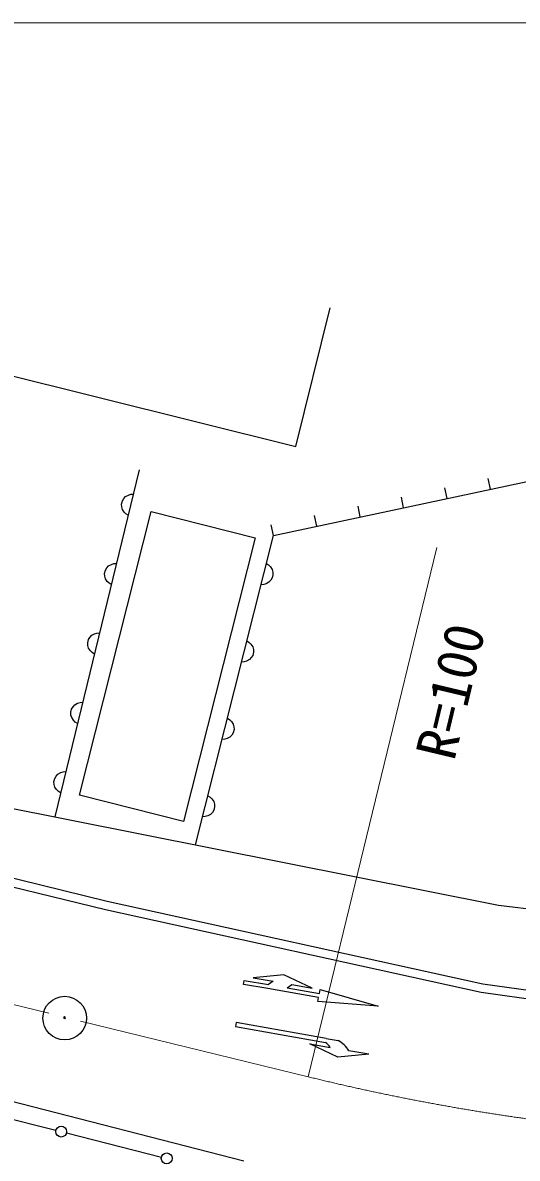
# Model space of a CAD drawing. Units: millimetres, scale not verified. Extents: x 40000 to 680000, y 20000 to 380000.
# Drawn here: x 460334 to 483028, y 280482 to 332543 of the extents above; entities that cross this region are included whole.
import ezdxf
from ezdxf.enums import TextEntityAlignment as Align

# ---------------------------------------------------------------- set-up
doc = ezdxf.new("R2010")
doc.units = ezdxf.units.MM
doc.header["$LTSCALE"] = 1000
doc.linetypes.add('CHAIN', pattern=[18.5, 12, -1.5, 3.5, -1.5])
for name, color, linetype, lineweight in [('M-BGD', 7, 'Continuous', 25), ('M-BMK', 2, 'CHAIN', 13), ('M-BMK-SRVR', 3, 'Continuous', 25), ('M-STR-HTXT', 7, 'Continuous', 13), ('M-STR-STRC', 7, 'Continuous', 25)]:
    doc.layers.add(name, color=color, linetype=linetype, lineweight=lineweight)
doc.styles.add('ＭＳ ゴシック', font='')
doc.styles.get('ＭＳ ゴシック').set_extended_font_data('MS Gothic')

# ---------------------------------------------------------------- blocks, each defined once
blk = doc.blocks.new('BUHIN2')
at = {"layer": 'M-BMK-SRVR'}
for radius in [1, 0.03]:
    blk.add_circle((0, 0), radius, dxfattribs=at)

msp = doc.modelspace()

# ---------------------------------------------------------------- linework, layer by layer
at = {"layer": 'M-BGD'}
for p, q in [((446423, 319692), (472870, 313117)), ((472870, 313117), (474448, 319466)), ((471841, 309038), (491749, 313268)), ((465681, 312039), (461805, 296132)), ((481795, 311153), (481691, 311642)), ((464968, 310728), (465052, 310821)), ((465052, 310821), (465182, 310890)), ((465182, 310890), (465291, 310925)), ((465291, 310925), (465412, 310934)), ((479804, 310730), (479700, 311219)), ((464870, 310472), (464906, 310622)), ((464876, 310349), (464870, 310472)), ((464908, 310228), (464876, 310349)), ((464906, 310622), (464968, 310728)), ((475823, 309884), (475719, 310373)), ((477813, 310307), (477710, 310796)), ((462934, 297129), (466221, 310129)), ((464992, 310110), (464908, 310228)), ((465073, 310029), (464992, 310110)), ((465175, 309962), (465073, 310029)), ((466221, 310129), (471001, 308920)), ((473832, 309461), (473728, 309950)), ((471841, 309038), (471737, 309527)), ((471001, 308920), (467714, 295921)), ((468266, 294847), (471841, 309038)), ((464277, 307640), (464407, 307708)), ((464407, 307708), (464516, 307743)), ((464516, 307743), (464637, 307753)), ((471516, 307749), (471618, 307682)), ((471618, 307682), (471698, 307600)), ((464094, 307290), (464131, 307441)), ((464100, 307168), (464094, 307290)), ((464133, 307047), (464100, 307168)), ((464131, 307441), (464193, 307547)), ((464193, 307547), (464277, 307640)), ((471698, 307600), (471781, 307481)), ((471818, 307237), (471780, 307087)), ((471781, 307481), (471813, 307360)), ((471813, 307360), (471818, 307237)), ((464217, 306929), (464133, 307047)), ((464298, 306847), (464217, 306929)), ((464400, 306781), (464298, 306847)), ((471393, 306788), (471272, 306779)), ((471502, 306822), (471393, 306788)), ((471632, 306890), (471502, 306822)), ((471718, 306982), (471632, 306890)), ((471780, 307087), (471718, 306982)), ((463632, 304527), (463741, 304562)), ((463741, 304562), (463861, 304571)), ((463319, 304109), (463356, 304260)), ((463325, 303987), (463319, 304109)), ((463356, 304260), (463417, 304365)), ((463417, 304365), (463502, 304458)), ((463502, 304458), (463632, 304527)), ((470623, 304201), (470724, 304134)), ((470724, 304134), (470804, 304052)), ((470804, 304052), (470888, 303933)), ((463357, 303865), (463325, 303987)), ((463442, 303747), (463357, 303865)), ((463522, 303666), (463442, 303747)), ((463625, 303600), (463522, 303666)), ((470886, 303539), (470824, 303434)), ((470924, 303690), (470886, 303539)), ((470888, 303933), (470919, 303812)), ((470919, 303812), (470924, 303690)), ((470499, 303240), (470378, 303232)), ((470608, 303274), (470499, 303240)), ((470739, 303342), (470608, 303274)), ((470824, 303434), (470739, 303342)), ((462544, 300928), (462580, 301078)), ((462550, 300805), (462544, 300928)), ((462580, 301078), (462642, 301184)), ((462642, 301184), (462727, 301277)), ((462727, 301277), (462856, 301345)), ((462856, 301345), (462965, 301381)), ((462965, 301381), (463086, 301390)), ((462582, 300684), (462550, 300805)), ((462666, 300566), (462582, 300684)), ((462747, 300484), (462666, 300566)), ((462849, 300418), (462747, 300484)), ((469729, 300654), (469831, 300587)), ((469831, 300587), (469910, 300505)), ((469910, 300505), (469994, 300386)), ((469930, 299886), (469845, 299794)), ((469993, 299992), (469930, 299886)), ((470030, 300142), (469993, 299992)), ((469994, 300386), (470025, 300264)), ((470025, 300264), (470030, 300142)), ((469605, 299692), (469484, 299684)), ((469714, 299727), (469605, 299692)), ((469845, 299794), (469714, 299727)), ((461768, 297746), (461805, 297897)), ((461805, 297897), (461867, 298003)), ((461867, 298003), (461951, 298095)), ((461951, 298095), (462081, 298164)), ((462081, 298164), (462190, 298199)), ((462190, 298199), (462311, 298208)), ((455678, 297350), (482160, 292085)), ((461775, 297624), (461768, 297746)), ((461807, 297503), (461775, 297624)), ((461891, 297384), (461807, 297503)), ((461972, 297303), (461891, 297384)), ((462074, 297237), (461972, 297303)), ((445207, 296907), (464217, 292272)), ((467714, 295921), (462934, 297129)), ((468835, 297106), (468937, 297039)), ((468937, 297039), (469017, 296957)), ((469017, 296957), (469100, 296838)), ((469100, 296838), (469131, 296717)), ((445129, 296514), (464127, 291882)), ((468951, 296247), (468821, 296179)), ((469036, 296339), (468951, 296247)), ((469099, 296444), (469036, 296339)), ((469137, 296594), (469099, 296444)), ((469131, 296717), (469137, 296594)), ((468711, 296145), (468591, 296136)), ((468821, 296179), (468711, 296145)), ((464217, 292272), (481441, 288488)), ((482160, 292085), (491025, 291000)), ((464127, 291882), (481370, 288094)), ((434594, 289577), (470477, 280373)), ((481441, 288488), (485069, 287976)), ((481370, 288094), (485017, 287579)), ((457501, 282868), (461858, 281766)), ((462342, 281643), (466699, 280540))]:
    msp.add_line(p, q, dxfattribs=at)
for centre, radius in [((462257, 286953), 22.5), ((462100, 281704), 249), ((466942, 280479), 249)]:
    msp.add_circle(centre, radius, dxfattribs=at)
at = {"layer": 'M-BMK'}
for p, q in [((409409, 299879), (461529, 287131)), ((462986, 286774), (473431, 284219))]:
    msp.add_line(p, q, dxfattribs=at)
msp.add_arc((497283, 381333), 100000, 256.20061, 273.75571, dxfattribs=at)
at = {"layer": 'M-STR-HTXT'}
for p, q in [((413945, 332543), (506842, 332543)), ((473431, 284219), (479329, 308477))]:
    msp.add_line(p, q, dxfattribs=at)
at = {"layer": 'M-STR-STRC'}
for p, q in [((470467, 288456), (470500, 288640)), ((471575, 288260), (470467, 288456)), ((470500, 288640), (471608, 288445)), ((472321, 288890), (470902, 288760)), ((470902, 288760), (471825, 288597)), ((471825, 288597), (471608, 288445)), ((473610, 288282), (472321, 288890)), ((472470, 288293), (472687, 288445)), ((472687, 288445), (473610, 288282)), ((472437, 288108), (471575, 288260)), ((473914, 287848), (472437, 288108)), ((472470, 288293), (473947, 288033)), ((473947, 288033), (473979, 288217)), ((473979, 288217), (476639, 287463)), ((473882, 287663), (473914, 287848)), ((476639, 287463), (473882, 287663)), ((470130, 286704), (470097, 286519)), ((470130, 286704), (470097, 286519)), ((470097, 286519), (474221, 285792)), ((474253, 285977), (470130, 286704)), ((474253, 285977), (474807, 285879)), ((474800, 285119), (473511, 285727)), ((473511, 285727), (474435, 285564)), ((476219, 285249), (475296, 285412)), ((476219, 285249), (474800, 285119))]:
    msp.add_line(p, q, dxfattribs=at)
for centre, radius, start, end in [((474221, 284776), 1250, 30.6209, 61.999), ((473886, 285265), 625, 28.6526, 57.6076)]:
    msp.add_arc(centre, radius, start, end, dxfattribs=at)

# ---------------------------------------------------------------- block references
at = {"xscale": 1000, "yscale": 1000, "rotation": 286.81917}
msp.add_blockref('BUHIN2', (462261, 286908), dxfattribs=at)

# ---------------------------------------------------------------- texts
at = {"layer": 'M-STR-HTXT', "style": 'ＭＳ ゴシック'}
msp.add_text('R=100', height=1833, rotation=76.6, dxfattribs=at).set_placement((480666, 298523), align=Align.BOTTOM_LEFT)

doc.saveas('drawing.dxf')
